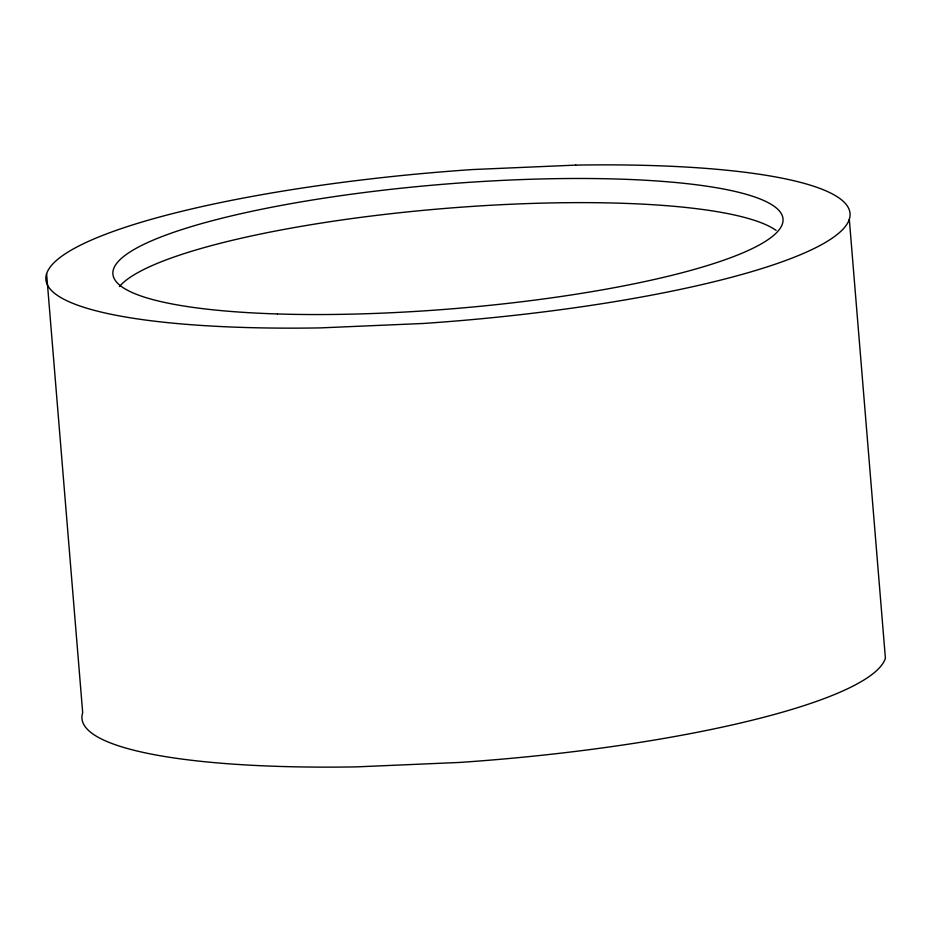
<?xml version="1.0" encoding="UTF-8"?>
<svg xmlns="http://www.w3.org/2000/svg" width="932" height="932" viewBox="0 0 932 932"><rect width="100%" height="100%" fill="white"/><g stroke="black" fill="none" stroke-linecap="round" stroke-linejoin="round"><path stroke-width="1.4" d="M849.308 219.276L885.4 658.26A403.428 74.898 -4.7 0 1 459.313 762.458L356.28 766.885A403.428 74.898 -4.7 0 1 82.692 712.724L46.6 273.74M119.447 286.543A336.184 62.421 -4.7 0 1 438.972 208.943A336.184 62.421 -4.7 0 1 776.111 230.414M575.72 165.115L472.687 169.542A403.428 74.898 -4.7 0 0 53.264 263.465A403.428 74.898 -4.7 0 0 320.189 327.901L423.233 323.474A403.428 74.898 -4.7 0 0 842.644 229.563A403.428 74.898 -4.7 0 0 575.72 165.115M277.41 313.956A336.184 62.421 -4.7 0 0 783.031 220.569A336.184 62.421 -4.7 0 0 283.421 205.017A336.184 62.421 -4.7 0 0 277.41 313.956"/></g></svg>
